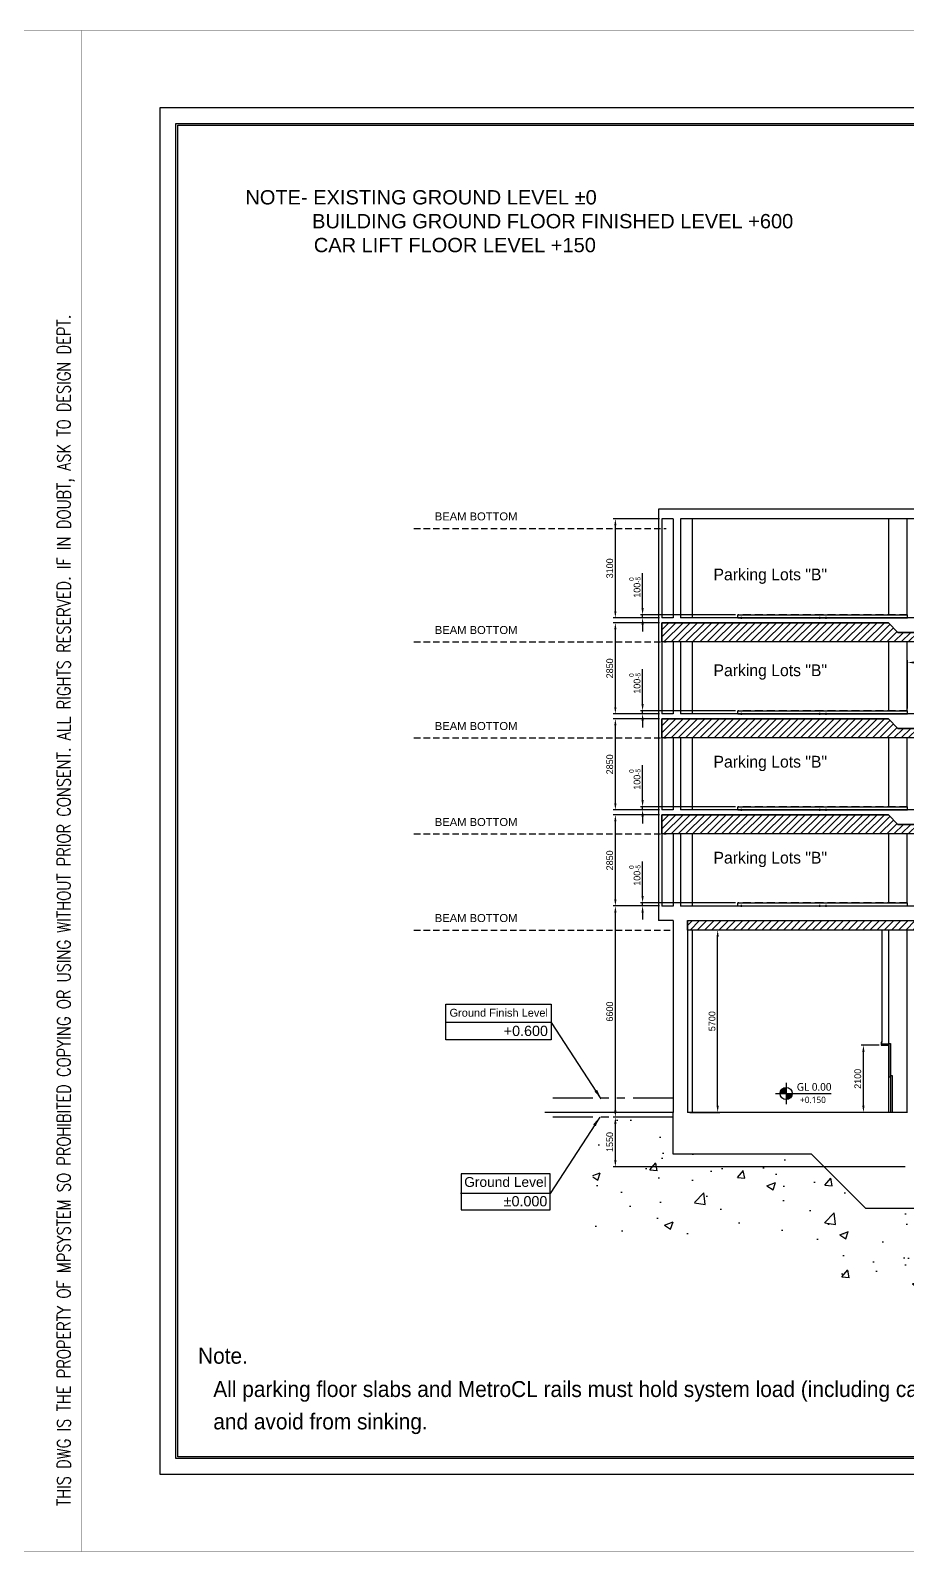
# Model space of a CAD drawing. Header units: millimetres. Extents: x -5 to 1510635, y -6 to 71285.
# Drawn here: x 1346623 to 1374017, y -5 to 47525 of the extents above; entities that cross this region are included whole.
import ezdxf

# ---------------------------------------------------------------- set-up
doc = ezdxf.new("R2010")
doc.units = ezdxf.units.MM
doc.header["$LTSCALE"] = 1000
for name, pattern in [('CENTER', [2, 1.25, -0.25, 0.25, -0.25]), ('DASHED', [3, 2, -1]), ('HIDDEN', [0.375, 0.25, -0.125]), ('PHANTOM', [2.5, 1.25, -0.25, 0.25, -0.25, 0.25, -0.25])]:
    doc.linetypes.add(name, pattern=pattern)
for name, color, linetype in [('3', 3, 'Continuous'), ('A-SYM', 6, 'Continuous'), ('MP-1', 1, 'CENTER'), ('MP-2', 42, 'Continuous'), ('MP-4', 4, 'HIDDEN'), ('MP-5', 5, 'PHANTOM'), ('MP-7', 7, 'Continuous'), ('MP-8', 8, 'Continuous'), ('TEXT', 3, 'Continuous')]:
    doc.layers.add(name, color=color, linetype=linetype)
doc.styles.add('GHD', font='OUTLINE', dxfattribs={"bigfont": 'GHD'})
doc.styles.add('H', font='arial.ttf')
doc.styles.add('ROMANS', font='ROMANS.shx')
doc.styles.add('맑은고딕', font='malgun.ttf', dxfattribs={"height": 800})
doc.styles.add('울릉도L', font='')
doc.styles.get('울릉도L').set_extended_font_data('HYwulM')
doc.dimstyles.new('MPS2', dxfattribs={"dimscale": 100, "dimtxt": 3, "dimasz": 3, "dimexe": 1, "dimexo": 1, "dimgap": 1, "dimtad": 1, "dimzin": 12, "dimdsep": 46, "dimtxsty": 'Standard', "dimcen": 1, "dimclrd": 1, "dimclre": 1, "dimclrt": 7, "dimazin": 2, "dimtfac": 1, "dimtmove": 0, "dimatfit": 3, "dimfxl": 1, "dimarcsym": 0})
pattern_1 = [(45, (446276.02, -304344.06), (-112.253202, 112.253202), [])]

# ---------------------------------------------------------------- blocks, each defined once
blk = doc.blocks.new('Door 2500-2up_2')
at = {"layer": 'MP-2'}
blk.add_lwpolyline([(-258151, -48910), (-258151, -48980), (-258351, -48980), (-258351, -48910), (-258371, -48910), (-258371, -49010), (-258131, -49010), (-258131, -48910), (-258151, -48910)], dxfattribs=at)
for points in [[(-258081, -50010), (-258121, -50010), (-258121, -48960), (-258081, -48960)], [(-258031, -51110), (-258071, -51110), (-258071, -49960), (-258031, -49960)]]:
    blk.add_lwpolyline(points, close=True, dxfattribs=at)
blk = doc.blocks.new('31231312')
at = {"layer": 'MP-1'}
for p, q in [((1253731, 253374), (1253731, 253312)), ((1256181, 253374), (1256181, 253312)), ((1256381, 253374), (1256381, 253312))]:
    blk.add_line(p, q, dxfattribs=at)
at = {"layer": 'MP-4'}
for p, q in [((1256281, 253436), (1253631, 253436)), ((1258931, 253436), (1256281, 253436))]:
    blk.add_line(p, q, dxfattribs=at)
at = {"layer": 'MP-7'}
for p, q in [((1253631, 253340), (1253631, 253440)), ((1253631, 253440), (1256281, 253440)), ((1253631, 253340), (1253631, 253440)), ((1253631, 253346), (1256281, 253346)), ((1253631, 253343), (1256281, 253343)), ((1253631, 253340), (1256281, 253340)), ((1256281, 253440), (1258931, 253440)), ((1256281, 253346), (1258931, 253346)), ((1256281, 253343), (1258931, 253343)), ((1256281, 253340), (1258931, 253340)), ((1258931, 253340), (1258931, 253440))]:
    blk.add_line(p, q, dxfattribs=at)
blk = doc.blocks.new('*D577')
at = {"layer": 'DEFPOINTS', "color": 0, "linetype": 'ByBlock', "transparency": 16777216}
for p in [(1364891, 13567), (1366692, 13567, 0), (1374017, 12017, 0)]:
    blk.add_point(p, dxfattribs=at)
at = {"layer": 'MP-8', "color": 1, "linetype": 'ByBlock', "lineweight": -2, "transparency": 16777216}
for p, q in [((1366622, 13567), (1364821, 13567)), ((1364891, 12227), (1364891, 13357)), ((1373947, 12017), (1364821, 12017))]:
    blk.add_line(p, q, dxfattribs=at)
at = {"layer": 'MP-8', "color": 1, "linetype": 'ByBlock', "transparency": 16777216}
for points in [[(1364856, 13357), (1364926, 13357), (1364891, 13567)], [(1364856, 12227), (1364926, 12227), (1364891, 12017)]]:
    blk.add_solid(points, dxfattribs=at)
at = {"layer": 'MP-8', "color": 7, "linetype": 'ByBlock', "transparency": 16777216, "insert": (1364716, 12792), "char_height": 210, "attachment_point": 5, "rotation": 90}
blk.add_mtext('1550', dxfattribs=at)
blk = doc.blocks.new('*D578')
at = {"layer": 'DEFPOINTS', "color": 0, "linetype": 'ByBlock', "transparency": 16777216}
for p in [(1364891, 20167), (1366242, 20167), (1366692, 13567, 0)]:
    blk.add_point(p, dxfattribs=at)
at = {"layer": 'MP-8', "color": 1, "linetype": 'ByBlock', "lineweight": -2, "transparency": 16777216}
for p, q in [((1366172, 20167), (1364821, 20167)), ((1364891, 13777), (1364891, 19957)), ((1366622, 13567), (1364821, 13567))]:
    blk.add_line(p, q, dxfattribs=at)
at = {"layer": 'MP-8', "color": 1, "linetype": 'ByBlock', "transparency": 16777216}
for points in [[(1364856, 19957), (1364926, 19957), (1364891, 20167)], [(1364856, 13777), (1364926, 13777), (1364891, 13567)]]:
    blk.add_solid(points, dxfattribs=at)
at = {"layer": 'MP-8', "color": 7, "linetype": 'ByBlock', "transparency": 16777216, "insert": (1364716, 16867), "char_height": 210, "attachment_point": 5, "rotation": 90}
blk.add_mtext('6600', dxfattribs=at)
blk = doc.blocks.new('*D579')
at = {"layer": 'DEFPOINTS', "color": 0, "linetype": 'ByBlock', "transparency": 16777216}
for p in [(1364891, 23017), (1366342, 23017, 0), (1366342, 20167, 0)]:
    blk.add_point(p, dxfattribs=at)
at = {"layer": 'MP-8', "color": 1, "linetype": 'ByBlock', "lineweight": -2, "transparency": 16777216}
for p, q in [((1366272, 23017), (1364821, 23017)), ((1364891, 20377), (1364891, 22807)), ((1366272, 20167), (1364821, 20167))]:
    blk.add_line(p, q, dxfattribs=at)
at = {"layer": 'MP-8', "color": 1, "linetype": 'ByBlock', "transparency": 16777216}
for points in [[(1364856, 22807), (1364926, 22807), (1364891, 23017)], [(1364856, 20377), (1364926, 20377), (1364891, 20167)]]:
    blk.add_solid(points, dxfattribs=at)
at = {"layer": 'MP-8', "color": 7, "linetype": 'ByBlock', "transparency": 16777216, "insert": (1364716, 21592), "char_height": 210, "attachment_point": 5, "rotation": 90}
blk.add_mtext('2850', dxfattribs=at)
blk = doc.blocks.new('*D580')
at = {"layer": 'DEFPOINTS', "color": 0, "linetype": 'ByBlock', "transparency": 16777216}
for p in [(1364891, 26017), (1366342, 26017), (1366342, 23167, 0)]:
    blk.add_point(p, dxfattribs=at)
at = {"layer": 'MP-8', "color": 1, "linetype": 'ByBlock', "lineweight": -2, "transparency": 16777216}
for p, q in [((1366272, 26017), (1364821, 26017)), ((1364891, 23377), (1364891, 25807)), ((1366272, 23167), (1364821, 23167))]:
    blk.add_line(p, q, dxfattribs=at)
at = {"layer": 'MP-8', "color": 1, "linetype": 'ByBlock', "transparency": 16777216}
for points in [[(1364856, 25807), (1364926, 25807), (1364891, 26017)], [(1364856, 23377), (1364926, 23377), (1364891, 23167)]]:
    blk.add_solid(points, dxfattribs=at)
at = {"layer": 'MP-8', "color": 7, "linetype": 'ByBlock', "transparency": 16777216, "insert": (1364716, 24592), "char_height": 210, "attachment_point": 5, "rotation": 90}
blk.add_mtext('2850', dxfattribs=at)
blk = doc.blocks.new('*D581')
at = {"layer": 'DEFPOINTS', "color": 0, "linetype": 'ByBlock', "transparency": 16777216}
for p in [(1364891, 29017), (1366342, 29017, 0), (1366342, 26167, 0)]:
    blk.add_point(p, dxfattribs=at)
at = {"layer": 'MP-8', "color": 1, "linetype": 'ByBlock', "lineweight": -2, "transparency": 16777216}
for p, q in [((1366272, 29017), (1364821, 29017)), ((1364891, 26377), (1364891, 28807)), ((1366272, 26167), (1364821, 26167))]:
    blk.add_line(p, q, dxfattribs=at)
at = {"layer": 'MP-8', "color": 1, "linetype": 'ByBlock', "transparency": 16777216}
for points in [[(1364856, 28807), (1364926, 28807), (1364891, 29017)], [(1364856, 26377), (1364926, 26377), (1364891, 26167)]]:
    blk.add_solid(points, dxfattribs=at)
at = {"layer": 'MP-8', "color": 7, "linetype": 'ByBlock', "transparency": 16777216, "insert": (1364716, 27592), "char_height": 210, "attachment_point": 5, "rotation": 90}
blk.add_mtext('2850', dxfattribs=at)
blk = doc.blocks.new('*D582')
at = {"layer": 'DEFPOINTS', "color": 0, "linetype": 'ByBlock', "transparency": 16777216}
for p in [(1364891, 32267), (1366342, 32267), (1366342, 29167, 0)]:
    blk.add_point(p, dxfattribs=at)
at = {"layer": 'MP-8', "color": 1, "linetype": 'ByBlock', "lineweight": -2, "transparency": 16777216}
for p, q in [((1366272, 32267), (1364821, 32267)), ((1364891, 29377), (1364891, 32057)), ((1366272, 29167), (1364821, 29167))]:
    blk.add_line(p, q, dxfattribs=at)
at = {"layer": 'MP-8', "color": 1, "linetype": 'ByBlock', "transparency": 16777216}
for points in [[(1364856, 32057), (1364926, 32057), (1364891, 32267)], [(1364856, 29377), (1364926, 29377), (1364891, 29167)]]:
    blk.add_solid(points, dxfattribs=at)
at = {"layer": 'MP-8', "color": 7, "linetype": 'ByBlock', "transparency": 16777216, "insert": (1364716, 30717), "char_height": 210, "attachment_point": 5, "rotation": 90}
blk.add_mtext('3100', dxfattribs=at)
blk = doc.blocks.new('*D583')
at = {"layer": 'DEFPOINTS', "color": 0, "linetype": 'ByBlock', "transparency": 16777216}
for p in [(1367142, 19417, 0), (1368086, 19417), (1367142, 13717, 0)]:
    blk.add_point(p, dxfattribs=at)
at = {"layer": 'MP-8', "color": 1, "linetype": 'ByBlock', "lineweight": -2, "transparency": 16777216}
for p, q in [((1367212, 19417), (1368156, 19417)), ((1368086, 13927), (1368086, 19207)), ((1367212, 13717), (1368156, 13717))]:
    blk.add_line(p, q, dxfattribs=at)
at = {"layer": 'MP-8', "color": 1, "linetype": 'ByBlock', "transparency": 16777216}
for points in [[(1368051, 19207), (1368121, 19207), (1368086, 19417)], [(1368051, 13927), (1368121, 13927), (1368086, 13717)]]:
    blk.add_solid(points, dxfattribs=at)
at = {"layer": 'MP-8', "color": 7, "linetype": 'ByBlock', "transparency": 16777216, "insert": (1367911, 16567), "char_height": 210, "attachment_point": 5, "rotation": 90}
blk.add_mtext('5700', dxfattribs=at)
blk = doc.blocks.new('*D556')
at = {"layer": 'DEFPOINTS', "color": 0, "linetype": 'ByBlock', "transparency": 16777216}
for p in [(1365741, 20267), (1366342, 20167), (1368717, 20267)]:
    blk.add_point(p, dxfattribs=at)
at = {"layer": 'MP-8', "color": 1, "linetype": 'ByBlock', "lineweight": -2, "transparency": 16777216}
for p, q in [((1365741, 20477), (1365741, 21562)), ((1368647, 20267), (1365671, 20267)), ((1366272, 20167), (1365671, 20167)), ((1365741, 20167), (1365741, 20267)), ((1365741, 19957), (1365741, 19747))]:
    blk.add_line(p, q, dxfattribs=at)
at = {"layer": 'MP-8', "color": 1, "linetype": 'ByBlock', "transparency": 16777216}
for points in [[(1365706, 20477), (1365776, 20477), (1365741, 20267)], [(1365706, 19957), (1365776, 19957), (1365741, 20167)]]:
    blk.add_solid(points, dxfattribs=at)
at = {"layer": 'MP-8', "color": 7, "linetype": 'ByBlock', "transparency": 16777216, "insert": (1365499, 21124), "char_height": 210, "attachment_point": 5, "rotation": 90}
blk.add_mtext('100{\\H147.000000;\\S 0^ -5;}', dxfattribs=at)
blk = doc.blocks.new('*D557')
at = {"layer": 'DEFPOINTS', "color": 0, "linetype": 'ByBlock', "transparency": 16777216}
for p in [(1365741, 23267), (1366342, 23167, 0), (1368717, 23267, 0)]:
    blk.add_point(p, dxfattribs=at)
at = {"layer": 'MP-8', "color": 1, "linetype": 'ByBlock', "lineweight": -2, "transparency": 16777216}
for p, q in [((1365741, 23477), (1365741, 24562)), ((1368647, 23267), (1365671, 23267)), ((1366272, 23167), (1365671, 23167)), ((1365741, 23167), (1365741, 23267)), ((1365741, 22957), (1365741, 22747))]:
    blk.add_line(p, q, dxfattribs=at)
at = {"layer": 'MP-8', "color": 1, "linetype": 'ByBlock', "transparency": 16777216}
for points in [[(1365706, 23477), (1365776, 23477), (1365741, 23267)], [(1365706, 22957), (1365776, 22957), (1365741, 23167)]]:
    blk.add_solid(points, dxfattribs=at)
at = {"layer": 'MP-8', "color": 7, "linetype": 'ByBlock', "transparency": 16777216, "insert": (1365499, 24124), "char_height": 210, "attachment_point": 5, "rotation": 90}
blk.add_mtext('100{\\H147.000000;\\S 0^ -5;}', dxfattribs=at)
blk = doc.blocks.new('*D558')
at = {"layer": 'DEFPOINTS', "color": 0, "linetype": 'ByBlock', "transparency": 16777216}
for p in [(1365741, 26267), (1366342, 26167, 0), (1368717, 26267, 0)]:
    blk.add_point(p, dxfattribs=at)
at = {"layer": 'MP-8', "color": 1, "linetype": 'ByBlock', "lineweight": -2, "transparency": 16777216}
for p, q in [((1365741, 26477), (1365741, 27562)), ((1368647, 26267), (1365671, 26267)), ((1366272, 26167), (1365671, 26167)), ((1365741, 26167), (1365741, 26267)), ((1365741, 25957), (1365741, 25747))]:
    blk.add_line(p, q, dxfattribs=at)
at = {"layer": 'MP-8', "color": 1, "linetype": 'ByBlock', "transparency": 16777216}
for points in [[(1365706, 26477), (1365776, 26477), (1365741, 26267)], [(1365706, 25957), (1365776, 25957), (1365741, 26167)]]:
    blk.add_solid(points, dxfattribs=at)
at = {"layer": 'MP-8', "color": 7, "linetype": 'ByBlock', "transparency": 16777216, "insert": (1365499, 27124), "char_height": 210, "attachment_point": 5, "rotation": 90}
blk.add_mtext('100{\\H147.000000;\\S 0^ -5;}', dxfattribs=at)
blk = doc.blocks.new('*D559')
at = {"layer": 'DEFPOINTS', "color": 0, "linetype": 'ByBlock', "transparency": 16777216}
for p in [(1365741, 29267), (1366342, 29167, 0), (1368717, 29267)]:
    blk.add_point(p, dxfattribs=at)
at = {"layer": 'MP-8', "color": 1, "linetype": 'ByBlock', "lineweight": -2, "transparency": 16777216}
for p, q in [((1365741, 29477), (1365741, 30562)), ((1368647, 29267), (1365671, 29267)), ((1366272, 29167), (1365671, 29167)), ((1365741, 29167), (1365741, 29267)), ((1365741, 28957), (1365741, 28747))]:
    blk.add_line(p, q, dxfattribs=at)
at = {"layer": 'MP-8', "color": 1, "linetype": 'ByBlock', "transparency": 16777216}
for points in [[(1365706, 29477), (1365776, 29477), (1365741, 29267)], [(1365706, 28957), (1365776, 28957), (1365741, 29167)]]:
    blk.add_solid(points, dxfattribs=at)
at = {"layer": 'MP-8', "color": 7, "linetype": 'ByBlock', "transparency": 16777216, "insert": (1365499, 30124), "char_height": 210, "attachment_point": 5, "rotation": 90}
blk.add_mtext('100{\\H147.000000;\\S 0^ -5;}', dxfattribs=at)
blk = doc.blocks.new('1223333333')
at = {"layer": 'A-SYM'}
h = blk.add_hatch(color=256, dxfattribs=at)
h.paths.add_polyline_path([(-984, 0), (-984, 96, 0.414214), (-1080, 0)])
h.paths.add_polyline_path([(-888, 0), (-984, 0), (-984, -96, 0.414214)])
blk.add_line((-984, 168), (-984, -168), dxfattribs=at)
blk.add_lwpolyline([(-1152, 0), (-298, 0), (-277, 0)], dxfattribs=at)
blk.add_circle((-984, 0), 96, dxfattribs=at)
blk = doc.blocks.new('*D565')
at = {"layer": 'DEFPOINTS', "color": 0, "linetype": 'ByBlock', "transparency": 16777216}
for p in [(1372638, 15817), (1373196, 15817, 0), (1373422, 13717, 0)]:
    blk.add_point(p, dxfattribs=at)
at = {"layer": 'MP-8', "color": 1, "linetype": 'ByBlock', "lineweight": -2, "transparency": 16777216}
for p, q in [((1373126, 15817), (1372568, 15817)), ((1372638, 13927), (1372638, 15607)), ((1373352, 13717), (1372568, 13717))]:
    blk.add_line(p, q, dxfattribs=at)
at = {"layer": 'MP-8', "color": 1, "linetype": 'ByBlock', "transparency": 16777216}
for points in [[(1372603, 15607), (1372673, 15607), (1372638, 15817)], [(1372603, 13927), (1372673, 13927), (1372638, 13717)]]:
    blk.add_solid(points, dxfattribs=at)
at = {"layer": 'MP-8', "color": 7, "linetype": 'ByBlock', "transparency": 16777216, "insert": (1372463, 14767), "char_height": 210, "attachment_point": 5, "rotation": 90}
blk.add_mtext('2100', dxfattribs=at)
blk = doc.blocks.new('*D584')
at = {"layer": 'DEFPOINTS', "color": 0, "linetype": 'ByBlock', "transparency": 16777216}
for p in [(1379417, 27775), (1374017, 26267, 0), (1379417, 26267, 0)]:
    blk.add_point(p, dxfattribs=at)
at = {"layer": 'MP-8', "color": 1, "linetype": 'ByBlock', "lineweight": -2, "transparency": 16777216}
for p, q in [((1374017, 26337), (1374017, 27845)), ((1374227, 27775), (1379207, 27775)), ((1379417, 26337), (1379417, 27845))]:
    blk.add_line(p, q, dxfattribs=at)
at = {"layer": 'MP-8', "color": 1, "linetype": 'ByBlock', "transparency": 16777216}
for points in [[(1374227, 27810), (1374227, 27740), (1374017, 27775)], [(1379207, 27810), (1379207, 27740), (1379417, 27775)]]:
    blk.add_solid(points, dxfattribs=at)
at = {"layer": 'MP-8', "color": 7, "linetype": 'ByBlock', "transparency": 16777216, "insert": (1376717, 27960), "char_height": 210, "attachment_point": 5}
blk.add_mtext('5400{\\H0.46667x;\\S+10^ -0;}', dxfattribs=at)

msp = doc.modelspace()

# ---------------------------------------------------------------- hatches: boundary and pattern name
at = {"layer": 'MP-8', "linetype": 'ByBlock'}
h = msp.add_hatch(dxfattribs=at)
h.set_pattern_fill('ANSI31', color=256, scale=50, style=0)
h.set_pattern_definition([(45, (446276.02, -298344.06), (-112.253202, 112.253202), [])])
edge = h.paths.add_edge_path()
edge.add_line((1395951.897, 29016.593), (1395951.897, 28416.593))
edge.add_line((1395951.897, 28416.593), (1366341.839, 28416.593))
edge.add_line((1366341.839, 28416.593), (1366341.839, 29016.593))
edge.add_line((1366341.839, 29016.593), (1373416.451, 29016.593))
edge.add_line((1373416.451, 29016.593), (1373716.451, 28716.593))
edge.add_line((1373716.451, 28716.593), (1379716.746, 28716.593))
edge.add_line((1379716.746, 28716.593), (1380016.451, 29016.593))
edge.add_line((1380016.451, 29016.593), (1395951.897, 29016.593))
edge.add_line((1395951.897, 29016.593), (1395951.897, 28416.593))
h = msp.add_hatch(dxfattribs=at)
h.set_pattern_fill('ANSI31', color=256, scale=50, style=0)
h.set_pattern_definition([(45, (446276.02, -301344.06), (-112.253202, 112.253202), [])])
edge = h.paths.add_edge_path()
edge.add_line((1395951.897, 26016.593), (1395951.897, 25416.593))
edge.add_line((1395951.897, 25416.593), (1366341.839, 25416.593))
edge.add_line((1366341.839, 25416.593), (1366341.839, 26016.593))
edge.add_line((1366341.839, 26016.593), (1373416.451, 26016.593))
edge.add_line((1373416.451, 26016.593), (1373716.451, 25716.593))
edge.add_line((1373716.451, 25716.593), (1379716.746, 25716.593))
edge.add_line((1379716.746, 25716.593), (1380016.451, 26016.593))
edge.add_line((1380016.451, 26016.593), (1395951.897, 26016.593))
edge.add_line((1395951.897, 26016.593), (1395951.897, 25416.593))
h = msp.add_hatch(dxfattribs=at)
h.set_pattern_fill('ANSI31', color=256, scale=50, style=0)
h.set_pattern_definition(pattern_1)
edge = h.paths.add_edge_path()
edge.add_line((1395951.897, 23016.593), (1395951.897, 22416.593))
edge.add_line((1395951.897, 22416.593), (1366341.839, 22416.593))
edge.add_line((1366341.839, 22416.593), (1366341.839, 23016.593))
edge.add_line((1366341.839, 23016.593), (1373416.451, 23016.593))
edge.add_line((1373416.451, 23016.593), (1373716.451, 22716.593))
edge.add_line((1373716.451, 22716.593), (1379716.746, 22716.593))
edge.add_line((1379716.746, 22716.593), (1380016.451, 23016.593))
edge.add_line((1380016.451, 23016.593), (1395951.897, 23016.593))
edge.add_line((1395951.897, 23016.593), (1395951.897, 22416.593))
h = msp.add_hatch(dxfattribs=at)
h.set_pattern_fill('ANSI31', color=256, scale=50, style=0)
h.set_pattern_definition(pattern_1)
edge = h.paths.add_edge_path()
edge.add_line((1395731.588, 20016.593), (1395731.588, 19416.593))
edge.add_line((1395731.588, 19416.593), (1367141.839, 19416.593))
edge.add_line((1367141.839, 19416.593), (1367141.839, 19716.593))
edge.add_line((1367141.839, 19716.593), (1380216.451, 19716.593))
edge.add_line((1380216.451, 19716.593), (1380216.451, 20016.593))
edge.add_line((1380216.451, 20016.593), (1395731.588, 20016.593))
edge.add_line((1395731.588, 20016.593), (1395731.588, 19416.593))
h = msp.add_hatch(dxfattribs=at)
h.set_pattern_fill('AR-CONC', color=256, scale=15, style=0)
h.set_pattern_definition([(50, (447643.9, -184056.8), (2732.77, -239.0863), [285.75, -3143.25]), (355, (447644, -184056.8), (-528.642, 2865.85), [228.6, -2514.6]), (100.451, (447871.6, -184076.7), (2204.1375, 2626.75), [242.85, -2671.35]), (46.1842, (447644, -183294.8), (4066.186, -630.635), [428.625, -4714.875]), (96.6356, (447982.7, -183347.3), (3561.064, 3711.383), [364.275, -4007.025]), (351.184, (447644, -183294.8), (3561.07, 3711.377), [342.9, -3771.9]), (21, (448024.9, -183485.3), (2274.223, -1533.983), [285.75, -3143.25]), (326, (448025, -183485.3), (927.0304, 2762.8195), [228.6, -2514.6]), (71.4514, (448214.4, -183613), (3201.2474, 1228.843), [242.85, -2671.35]), (37.5, (447643.9, -184056.8), (46.329, 1268.3256), [0, -2484.12, 0, -2552.7, 0, -2524.125]), (7.5, (447643.9, -184056.8), (1002.295, 1502.7086), [0, -1455.42, 0, -2426.97, 0, -962.025]), (327.5, (446794.2, -184056.8), (2033.8589, -85.9312), [0, -952.5, 0, -2971.8, 0, -3943.35]), (317.5, (446413.2, -184056.8), (2221.9377, 381.3974), [0, -1238.25, 0, -1973.58, 0, -2800.35])])
h.paths.add_polyline_path([(1398681.588, 13566.593), (1396181.588, 13566.593), (1396181.588, 12416.593), (1382416.451, 12416.593), (1380716.451, 10716.594), (1372716.451, 10716.594), (1371016.451, 12416.593), (1366691.839, 12416.593), (1366691.839, 13566.593), (1364191.839, 13566.593), (1364191.839, 9916.593), (1369980.917, 9916.593), (1371680.917, 8216.594), (1381751.985, 8216.594), (1383451.985, 9916.593), (1398681.588, 9916.593)])

# ---------------------------------------------------------------- linework, layer by layer
at = {"layer": 'MP-2', "const_width": 10}
for points in [[(1348230, 0), (1281030, 0), (1281030, 47520), (1348230, 47520)], [(1415430, 0), (1348230, 0), (1348230, 47520), (1415430, 47520)]]:
    msp.add_lwpolyline(points, close=True, dxfattribs=at)
at = {"layer": 'MP-4', "linetype": 'ByBlock', "elevation": 0}
for points in [[(1359599.494, 17097.634), (1362885.716, 17097.634), (1362885.716, 15980.738), (1359599.494, 15980.738)], [(1362850.691, 11801.163), (1360070.909, 11801.163), (1360070.909, 10674.871), (1362850.691, 10674.871)]]:
    msp.add_lwpolyline(points, close=True, dxfattribs=at)
at = {"layer": 'MP-5'}
for p, q in [((1366691.839, 14166.593, 0), (1362691.839, 14166.593, 0)), ((1366691.839, 13566.593, 0), (1362691.839, 13566.593, 0))]:
    msp.add_line(p, q, dxfattribs=at)
at = {"layer": 'MP-7'}
for points in [[(1350670, 45120), (1412990, 45120), (1412990, 2400), (1350670, 2400)], [(1412491.091, 2898.909), (1351168.909, 2898.909), (1351168.909, 44621.091), (1412491.091, 44621.091)], [(1351224.343, 44565.657), (1412435.657, 44565.657), (1412435.657, 2954.343), (1351224.343, 2954.343)]]:
    msp.add_lwpolyline(points, close=True, dxfattribs=at)
at = {"layer": 'MP-8', "linetype": 'ByBlock'}
for p, q in [((1396181.588, 32566.593, 0), (1366241.839, 32566.593, 0)), ((1366241.839, 32566.593, 0), (1366241.839, 20166.593, 0)), ((1366341.839, 32266.593, 0), (1366341.839, 29166.593, 0)), ((1366692.148, 32266.593, 0), (1366341.839, 32266.593, 0)), ((1366692.148, 32266.593, 0), (1366692.148, 29166.593, 0)), ((1375266.451, 32266.593, 0), (1366922.267, 32266.593, 0)), ((1366922.267, 32266.593, 0), (1366922.267, 29166.593, 0)), ((1366692.148, 29166.593, 0), (1366341.839, 29166.593, 0)), ((1373416.451, 29016.593, 0), (1366341.839, 29016.593, 0)), ((1366341.839, 29016.593, 0), (1366341.839, 26166.593, 0)), ((1374216.746, 29166.593, 0), (1366922.267, 29166.593, 0)), ((1373716.451, 28716.593, 0), (1373416.451, 29016.593, 0)), ((1379716.746, 28716.593, 0), (1373716.451, 28716.593, 0)), ((1366692.148, 28416.593, 0), (1366692.148, 26166.593, 0)), ((1366922.267, 28416.593, 0), (1366922.267, 26166.593, 0)), ((1366692.148, 26166.593, 0), (1366341.839, 26166.593, 0)), ((1374216.746, 26166.593, 0), (1366922.267, 26166.593, 0)), ((1373416.451, 26016.593, 0), (1366341.839, 26016.593, 0)), ((1366341.839, 26016.593, 0), (1366341.839, 23166.593, 0)), ((1373716.451, 25716.593, 0), (1373416.451, 26016.593, 0)), ((1379716.746, 25716.593, 0), (1373716.451, 25716.593, 0)), ((1366692.148, 25416.593, 0), (1366692.148, 23166.593, 0)), ((1366922.267, 25416.593, 0), (1366922.267, 23166.593, 0)), ((1366692.148, 23166.593, 0), (1366341.839, 23166.593, 0)), ((1373416.451, 23016.593, 0), (1366341.839, 23016.593, 0)), ((1366341.839, 23016.593, 0), (1366341.839, 20166.593, 0)), ((1374216.746, 23166.593, 0), (1366922.267, 23166.593, 0)), ((1373716.451, 22716.593, 0), (1373416.451, 23016.593, 0)), ((1366692.148, 22416.593, 0), (1366692.148, 20166.593, 0)), ((1366922.267, 22416.593, 0), (1366922.267, 20166.593, 0)), ((1379716.746, 22716.593, 0), (1373716.451, 22716.593, 0)), ((1366241.839, 20166.593, 0), (1366241.839, 19716.593, 0)), ((1366692.148, 20166.593, 0), (1366341.839, 20166.593, 0)), ((1374216.746, 20166.593, 0), (1366922.267, 20166.593, 0)), ((1366691.839, 19716.593, 0), (1366241.839, 19716.593, 0)), ((1366691.839, 19716.593, 0), (1366691.839, 13716.593, 0)), ((1367141.839, 19716.593, 0), (1373216.451, 19716.593, 0)), ((1367141.839, 19716.593, 0), (1367141.839, 13716.593, 0)), ((1373416.451, 19716.593, 0), (1380016.451, 19716.593, 0)), ((1373216.451, 19416.593, 0), (1373216.451, 15916.593, 0)), ((1373416.451, 19416.593, 0), (1373416.451, 15916.593, 0)), ((1366691.839, 13716.593, 0), (1362691.839, 13716.593, 0)), ((1366691.839, 12416.593, 0), (1366691.839, 13716.593, 0)), ((1374016.746, 13716.593, 0), (1367141.839, 13716.593, 0)), ((1372716.451, 10716.594, 0), (1371016.451, 12416.593, 0))]:
    msp.add_line(p, q, dxfattribs=at)
at = {"layer": 'MP-8', "color": 2, "linetype": 'DASHED', "ltscale": 0.1}
for p, q in [((1358601.891, 31966.593, 0), (1366472.457, 31966.593, 0)), ((1358601.891, 28416.593, 0), (1366472.457, 28416.593, 0)), ((1358601.891, 25416.593, 0), (1366472.457, 25416.593, 0)), ((1358601.891, 22416.593, 0), (1366472.457, 22416.593, 0)), ((1358601.891, 19416.593, 0), (1366691.839, 19416.593, 0))]:
    msp.add_line(p, q, dxfattribs=at)
at = {"layer": 'MP-8', "color": 3, "linetype": 'HIDDEN', "ltscale": 2000}
for p, q in [((1367291.839, 32266.593, 0), (1367291.839, 29166.593, 0)), ((1373421.746, 32266.593, 0), (1373421.746, 29266.593, 0)), ((1373996.746, 32266.593, 0), (1373996.746, 29266.593, 0)), ((1367291.839, 28416.593, 0), (1367291.839, 26166.593, 0)), ((1373421.746, 28416.593, 0), (1373421.746, 26266.593, 0)), ((1373996.746, 28416.593, 0), (1373996.746, 26266.593, 0)), ((1367291.839, 25416.593, 0), (1367291.839, 23166.593, 0)), ((1373421.746, 25416.593, 0), (1373421.746, 23266.593, 0)), ((1373996.746, 25416.593, 0), (1373996.746, 23266.593, 0)), ((1367291.839, 22416.593, 0), (1367291.839, 20166.593, 0)), ((1373421.746, 22416.593, 0), (1373421.746, 20266.593, 0)), ((1373996.746, 22416.593, 0), (1373996.746, 20266.593, 0)), ((1367291.839, 19416.593, 0), (1367291.839, 13716.593, 0)), ((1373421.746, 19416.593, 0), (1373421.746, 13716.593, 0)), ((1373996.746, 19416.593, 0), (1373996.746, 13716.593, 0))]:
    msp.add_line(p, q, dxfattribs=at)
at = {"layer": 'MP-8', "linetype": 'ByBlock', "elevation": 0}
for points in [[(1395951.897, 29016.593), (1395951.897, 28416.593), (1366341.839, 28416.593), (1366341.839, 29016.593), (1373416.451, 29016.593), (1373716.451, 28716.593), (1379716.746, 28716.593), (1380016.451, 29016.593), (1395951.897, 29016.593), (1395951.897, 28416.593)], [(1395951.897, 26016.593), (1395951.897, 25416.593), (1366341.839, 25416.593), (1366341.839, 26016.593), (1373416.451, 26016.593), (1373716.451, 25716.593), (1379716.746, 25716.593), (1380016.451, 26016.593), (1395951.897, 26016.593), (1395951.897, 25416.593)], [(1395951.897, 23016.593), (1395951.897, 22416.593), (1366341.839, 22416.593), (1366341.839, 23016.593), (1373416.451, 23016.593), (1373716.451, 22716.593), (1379716.746, 22716.593), (1380016.451, 23016.593), (1395951.897, 23016.593), (1395951.897, 22416.593)], [(1395731.588, 20016.593), (1395731.588, 19416.593), (1367141.839, 19416.593), (1367141.839, 19716.593), (1380216.451, 19716.593), (1380216.451, 20016.593), (1395731.588, 20016.593), (1395731.588, 19416.593)], [(1396181.588, 13566.593), (1396181.588, 12416.593), (1382416.451, 12416.593), (1380716.451, 10716.594), (1372716.451, 10716.594), (1371016.451, 12416.593), (1366691.839, 12416.593), (1366691.839, 13566.593)], [(1371016.451, 12416.593), (1366691.839, 12416.593)], [(1380716.451, 10716.594), (1372716.451, 10716.594)]]:
    msp.add_lwpolyline(points, dxfattribs=at)

# ---------------------------------------------------------------- block references
at = {"linetype": 'ByBlock'}
msp.add_blockref('Door 2500-2up_2', (1631567.656, 64826.286, 0), dxfattribs=at)
at = {"layer": 'MP-4', "linetype": 'ByBlock'}
for p in [(115086.229, -224172.967, 0), (115086.229, -227172.967, 0), (115086.229, -230172.967, 0), (115086.229, -233172.967, 0)]:
    msp.add_blockref('31231312', p, dxfattribs=at)
at = {"layer": 'MP-4', "linetype": 'ByBlock', "xscale": 1.984499999962281, "yscale": 1.984499999962281, "zscale": 1.984499999962281}
msp.add_blockref('1223333333', (1372176.581, 14306.692, 0), dxfattribs=at)

# ---------------------------------------------------------------- texts
at = {"linetype": 'ByBlock', "char_height": 250, "width": 3120, "attachment_point": 1, "style": 'H'}
for insert in [(1359251.891, 32465.453, 0), (1359251.891, 28915.453, 0), (1359251.891, 25915.453, 0), (1359251.891, 22915.453, 0), (1359251.891, 19915.453, 0)]:
    msp.add_mtext('BEAM BOTTOM', dxfattribs=dict(at, insert=insert))
at = {"layer": '3', "style": 'GHD'}
for p in [(1367956.282, 30342.139, 0), (1367956.282, 27348.539, 0), (1367956.282, 24492.139, 0), (1367956.282, 21492.139, 0)]:
    msp.add_text('Parking Lots "B"', height=367.5, dxfattribs=at).set_placement(p)
at = {"layer": 'A-SYM', "style": '맑은고딕'}
msp.add_text('GL 0.00', height=238.14, dxfattribs=at).set_placement((1370557.229, 14395.76, 0))
at = {"layer": 'A-SYM', "color": 2, "style": '맑은고딕'}
msp.add_text('+0.150', height=198.45, dxfattribs=at).set_placement((1370657.758, 14009.324, 0))
at = {"layer": 'MP-7', "linetype": 'ByBlock', "style": 'H'}
for s, insert, char_height, width, attachment_point in [('Ground Finish{\\fArial|b0|i0|c238|p34; Level}', (1359711.406, 16704.979, 0), 245.76, 3211.6758, 7), ('+{\\fArial|b0|i0|c238|p34;0.}6{\\fArial|b0|i0|c238|p34;00}', (1361405.631, 16099.901, 0), 320, 2683.40813, 7), ('Ground Level', (1362745.812, 11696.912, 0), 307.2, 2576.07181, 3), ('{\\fArial|b0|i0|c238|p34;%%P0.000}', (1362766.938, 11102.051, 0), 320, 2683.40813, 3)]:
    msp.add_mtext(s, dxfattribs=dict(at, insert=insert, char_height=char_height, width=width, attachment_point=attachment_point))
at = {"layer": 'MP-8', "style": 'ROMANS', "width": 0.8}
msp.add_text('THIS DWG IS THE PROPERTY OF MPSYSTEM SO PROHIBITED COPYING OR USING WITHOUT PRIOR CONSENT. ALL RIGHTS RESERVED. IF IN DOUBT, ASK TO DESIGN DEPT.', height=414.72, rotation=90, dxfattribs=at).set_placement((1347870.322, 1418.077))
at = {"layer": 'MP-8', "linetype": 'ByBlock', "insert": (1353335.272, 42535.133), "char_height": 447.61621, "attachment_point": 1, "style": 'H'}
msp.add_mtext_dynamic_manual_height_columns('{\\fArial|b0|i0|c238|p34;NOTE- EXISTING GROUND LEVEL %%P0\\P            BUILDING GROUND FLOOR FINISHED LEVEL +600\\P^I  CAR LIFT FLOOR LEVEL +150}', width=29952.96773, gutter_width=1598.629, heights=[0], dxfattribs=at)
at = {"layer": 'TEXT', "color": 0, "style": '울릉도L'}
for s, height, p in [('Note.', 497.7778, (1351858.146, 5864.636)), ('All parking floor slabs and MetroCL rails must hold system load (including car weight) ', 497.77778, (1352333.985, 4824.651)), ('and avoid from sinking.  ', 497.77778, (1352333.985, 3812.435))]:
    msp.add_text(s, height=height, dxfattribs=at).set_placement(p)

# ---------------------------------------------------------------- dimensions: what is measured, and where the dimension line sits
at = {"layer": 'MP-8', "linetype": 'ByBlock'}
for base, p1, p2, override, picture, middle in [((1364891.421, 32266.593, 0), (1366341.839, 29166.593, 0), (1366341.839, 32266.593, 0), {"dimscale": 70}, '*D582', (1364716.421, 30716.593, 0)), ((1365740.775, 29266.593, 0), (1366341.839, 29166.593, 0), (1368716.746, 29266.593, 0), {"dimscale": 70, "dimtol": 1, "dimtm": 5, "dimtfac": 0.7, "dimtdec": 0}, '*D559', (1365499.275, 30124.093, 0)), ((1364891.421, 29016.593, 0), (1366341.839, 26166.593, 0), (1366341.839, 29016.593, 0), {"dimscale": 70}, '*D581', (1364716.421, 27591.593, 0)), ((1365740.775, 26266.593, 0), (1366341.839, 26166.593, 0), (1368716.746, 26266.593, 0), {"dimscale": 70, "dimtol": 1, "dimtm": 5, "dimtfac": 0.7, "dimtdec": 0}, '*D558', (1365499.275, 27124.093, 0)), ((1364891.421, 26016.593, 0), (1366341.839, 23166.593, 0), (1366341.839, 26016.593, 0), {"dimscale": 70}, '*D580', (1364716.421, 24591.593, 0)), ((1365740.775, 23266.593, 0), (1366341.839, 23166.593, 0), (1368716.746, 23266.593, 0), {"dimscale": 70, "dimtol": 1, "dimtm": 5, "dimtfac": 0.7, "dimtdec": 0}, '*D557', (1365499.275, 24124.093, 0)), ((1364891.421, 23016.593, 0), (1366341.839, 20166.593, 0), (1366341.839, 23016.593, 0), {"dimscale": 70}, '*D579', (1364716.421, 21591.593, 0)), ((1365740.775, 20266.593, 0), (1366341.839, 20166.593, 0), (1368716.746, 20266.593, 0), {"dimscale": 70, "dimtol": 1, "dimtm": 5, "dimtfac": 0.7, "dimtdec": 0}, '*D556', (1365499.275, 21124.093, 0)), ((1364891.421, 20166.593, 0), (1366691.839, 13566.593, 0), (1366241.839, 20166.593, 0), {"dimscale": 70}, '*D578', (1364716.421, 16866.593, 0)), ((1368086.315, 19416.593, 0), (1367141.839, 13716.593, 0), (1367141.839, 19416.593, 0), {"dimscale": 70}, '*D583', (1367911.315, 16566.593, 0)), ((1372638.025, 15816.593, 0), (1373421.746, 13716.593, 0), (1373196.451, 15816.593, 0), {"dimscale": 70}, '*D565', (1372463.025, 14766.593, 0)), ((1364891.421, 13566.593, 0), (1374016.746, 12016.593, 0), (1366691.839, 13566.593, 0), {"dimscale": 70}, '*D577', (1364716.421, 12791.593, 0))]:
    dim = msp.add_linear_dim(base=base, p1=p1, p2=p2, angle=90, dimstyle='MPS2', override=override, dxfattribs=at)
    dim.commit()
    dim.dimension.update_dxf_attribs({"geometry": picture, "text_midpoint": middle})
dim = msp.add_linear_dim(base=(1379416.746, 27775.277, 0), p1=(1374016.746, 26266.593, 0), p2=(1379416.746, 26266.593, 0), text='<>{\\H0.46667x;\\S+10^ -0;}', dimstyle='MPS2', override={"dimscale": 70}, dxfattribs=at)
dim.commit()
dim.dimension.update_dxf_attribs({"geometry": '*D584', "text_midpoint": (1376716.746, 27959.612, 0)})

# ---------------------------------------------------------------- leaders
for points in [[(1364445.082, 14144.373, 0), (1362894.674, 16528.231, 0), (1359599.494, 16528.231, 0)], [(1364401.098, 13566.098, 0), (1362850.691, 11182.24, 0), (1360052.699, 11182.24, 0)]]:
    msp.add_leader(points, dimstyle='MPS2', override={"dimgap": 1, "dimtad": 0}, dxfattribs=at)

doc.saveas('drawing.dxf')
